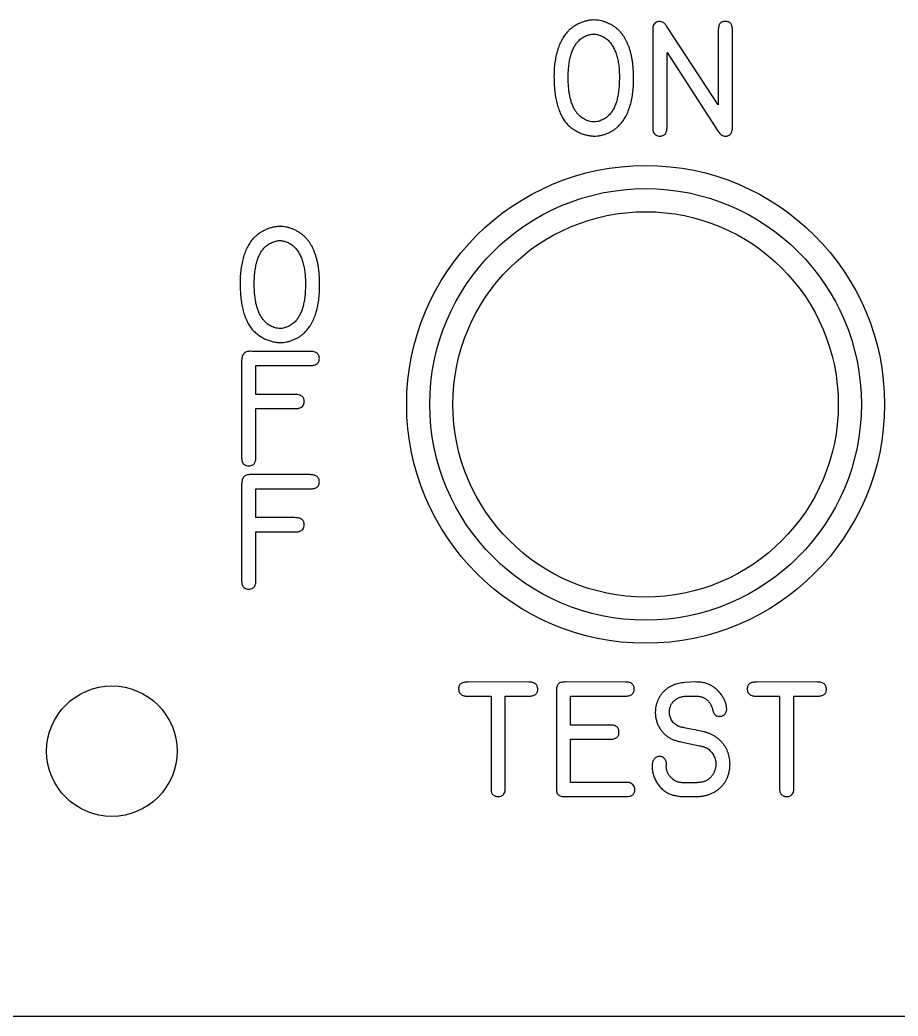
# Model space of a CAD drawing. Header units: inches. Extents: x 0.03 to 5.72, y 0.03 to 3.72.
# Drawn here: x 1.731 to 2.87, y 0.031 to 1.324 of the extents above; entities that cross this region are included whole.
import ezdxf

# ---------------------------------------------------------------- set-up
doc = ezdxf.new("R2010")
doc.units = ezdxf.units.IN
doc.header["$MEASUREMENT"] = 0

msp = doc.modelspace()

# ---------------------------------------------------------------- linework, layer by layer
at = {"color": 7, "linetype": 'Continuous', "lineweight": 25}
for p, q in [((2.4754, 1.3238), (2.4754, 1.3239)), ((2.5519, 1.3103), (2.5519, 1.1851)), ((2.6368, 1.2135), (2.5701, 1.3154)), ((2.6367, 1.3099), (2.6368, 1.2135)), ((2.6551, 1.1835), (2.6551, 1.3107)), ((2.4754, 1.3055), (2.4754, 1.3055)), ((2.5703, 1.1837), (2.5703, 1.2817)), ((2.5703, 1.2817), (2.6368, 1.179)), ((2.0681, 1.0559), (2.0681, 1.0559)), ((2.0681, 1.0375), (2.0681, 1.0375)), ((2.1074, 0.8938), (2.0316, 0.8938)), ((2.0184, 0.8814), (2.0184, 0.7572)), ((2.0368, 0.838), (2.0368, 0.8755)), ((2.0368, 0.8755), (2.1074, 0.8755)), ((2.0871, 0.838), (2.0368, 0.838)), ((2.0368, 0.7572), (2.0368, 0.8196)), ((2.0368, 0.8196), (2.0864, 0.8196)), ((2.1074, 0.7338), (2.0316, 0.7338)), ((2.0184, 0.7214), (2.0184, 0.5972)), ((2.0368, 0.678), (2.0368, 0.7155)), ((2.0368, 0.7155), (2.1074, 0.7155)), ((2.0871, 0.678), (2.0368, 0.678)), ((2.0368, 0.5972), (2.0368, 0.6596)), ((2.0368, 0.6596), (2.0864, 0.6596)), ((2.3909, 0.4647), (2.3129, 0.4648)), ((2.4267, 0.4528), (2.4268, 0.3282)), ((2.5162, 0.4647), (2.4389, 0.4648)), ((2.6078, 0.4648), (2.5934, 0.4641)), ((2.6091, 0.4647), (2.6078, 0.4648)), ((2.7654, 0.4647), (2.6874, 0.4648)), ((2.3118, 0.4464), (2.342, 0.4464)), ((2.342, 0.4464), (2.342, 0.3285)), ((2.3603, 0.3274), (2.3603, 0.4464)), ((2.3603, 0.4464), (2.3903, 0.4464)), ((2.4451, 0.4089), (2.4451, 0.4464)), ((2.4451, 0.4464), (2.5153, 0.4464)), ((2.5946, 0.4463), (2.6058, 0.4465)), ((2.6058, 0.4465), (2.6069, 0.4465)), ((2.6862, 0.4464), (2.7164, 0.4464)), ((2.7164, 0.4464), (2.7164, 0.3285)), ((2.7348, 0.3274), (2.7348, 0.4464)), ((2.7348, 0.4464), (2.7647, 0.4464)), ((2.4965, 0.4089), (2.4451, 0.4089)), ((2.6169, 0.4004), (2.5927, 0.4054)), ((2.4451, 0.3344), (2.4451, 0.3905)), ((2.4451, 0.3905), (2.4956, 0.3905)), ((2.5883, 0.3872), (2.6123, 0.3821)), ((2.5695, 0.357), (2.5695, 0.3588)), ((2.5164, 0.3344), (2.4451, 0.3344)), ((2.607, 0.334), (2.5936, 0.334)), ((2.4385, 0.3161), (2.5153, 0.3161)), ((2.5934, 0.3161), (2.6079, 0.3161)), ((0.5025, 0.0312), (5.2475, 0.0312))]:
    msp.add_line(p, q, dxfattribs=at)
for centre, radius in [((2.5425, 0.825), 0.31), ((2.5425, 0.825), 0.28), ((2.5425, 0.825), 0.25), ((1.85, 0.375), 0.0847)]:
    msp.add_circle(centre, radius, dxfattribs=at)
for points, knots in [([(2.4754, 1.3239), (2.4739, 1.3238), (2.4708, 1.3236), (2.4663, 1.3228), (2.4617, 1.3215), (2.4572, 1.3198), (2.4528, 1.3176), (2.4487, 1.3151), (2.4448, 1.3122), (2.4425, 1.31), (2.4414, 1.3089)], [0, 0, 0, 0, 0.1188999, 0.2388149, 0.3634117, 0.4917683, 0.621792, 0.7484939, 0.8748217, 1, 1, 1, 1]), ([(2.5049, 1.3128), (2.5038, 1.3137), (2.5016, 1.3153), (2.4981, 1.3175), (2.4945, 1.3194), (2.4907, 1.321), (2.4869, 1.3222), (2.4831, 1.3231), (2.4792, 1.3237), (2.4766, 1.3238), (2.4754, 1.3238)], [0, 0, 0, 0, 0.1288972, 0.256024, 0.383031, 0.5107626, 0.6368643, 0.7599671, 0.8800174, 1, 1, 1, 1]), ([(2.5605, 1.3218), (2.5596, 1.3217), (2.5578, 1.3216), (2.5554, 1.3203), (2.5534, 1.3187), (2.5527, 1.3171), (2.5524, 1.3163)], [0, 0, 0, 0, 0.257226, 0.515442, 0.763924, 1, 1, 1, 1]), ([(2.5701, 1.3154), (2.5697, 1.316), (2.5689, 1.317), (2.5678, 1.3184), (2.5666, 1.3196), (2.5652, 1.3207), (2.5632, 1.3217), (2.5614, 1.3217), (2.5605, 1.3218)], [0, 0, 0, 0, 0.169217, 0.3203, 0.451757, 0.567066, 0.78044, 1, 1, 1, 1]), ([(2.646, 1.3218), (2.6453, 1.3218), (2.6438, 1.3217), (2.6418, 1.3213), (2.6401, 1.3204), (2.6388, 1.3191), (2.6378, 1.3175), (2.6372, 1.3153), (2.6368, 1.3128), (2.6368, 1.3109), (2.6367, 1.3099)], [0, 0, 0, 0, 0.130999, 0.246717, 0.350533, 0.449564, 0.555403, 0.679484, 0.826682, 1, 1, 1, 1]), ([(2.6551, 1.3107), (2.6551, 1.3116), (2.6551, 1.3133), (2.6546, 1.3156), (2.654, 1.3176), (2.653, 1.3193), (2.6517, 1.3205), (2.65, 1.3213), (2.6481, 1.3218), (2.6468, 1.3218), (2.646, 1.3218)], [0, 0, 0, 0, 0.16208, 0.304988, 0.429155, 0.54241, 0.64608, 0.754429, 0.869073, 1, 1, 1, 1]), ([(2.4414, 1.3089), (2.4399, 1.3072), (2.4371, 1.3038), (2.4335, 1.2979), (2.4304, 1.2914), (2.428, 1.2843), (2.4261, 1.2766), (2.4246, 1.2683), (2.4238, 1.2596), (2.4237, 1.2535), (2.4236, 1.2504)], [0, 0, 0, 0, 0.1057049, 0.2151337, 0.3290181, 0.4496305, 0.576639, 0.710541, 0.8514163, 1, 1, 1, 1]), ([(2.5268, 1.2479), (2.5268, 1.2498), (2.5268, 1.2535), (2.5266, 1.259), (2.5261, 1.2642), (2.5256, 1.2693), (2.5248, 1.2741), (2.5239, 1.2787), (2.5228, 1.2831), (2.5215, 1.2873), (2.52, 1.2912), (2.5184, 1.295), (2.5166, 1.2985), (2.5146, 1.3018), (2.5125, 1.3049), (2.5101, 1.3078), (2.5076, 1.3105), (2.5058, 1.3121), (2.5049, 1.3128)], [0, 0, 0, 0, 0.0804244, 0.1577113, 0.2319715, 0.3037251, 0.3726848, 0.4389077, 0.5029624, 0.5646746, 0.624091, 0.6813894, 0.737383, 0.7916882, 0.8451799, 0.8974877, 0.9488854, 1, 1, 1, 1]), ([(2.5524, 1.3163), (2.5523, 1.316), (2.5521, 1.3154), (2.5519, 1.3141), (2.5519, 1.3124), (2.5519, 1.3111), (2.5519, 1.3103)], [0, 0, 0, 0, 0.164011, 0.339607, 0.5985, 1, 1, 1, 1]), ([(2.442, 1.25), (2.4421, 1.2525), (2.4422, 1.2575), (2.4428, 1.2647), (2.4438, 1.2715), (2.4453, 1.2777), (2.4471, 1.2833), (2.4494, 1.2883), (2.452, 1.2927), (2.4542, 1.2952), (2.4552, 1.2964)], [0, 0, 0, 0, 0.156125, 0.302877, 0.440322, 0.56978, 0.690666, 0.801587, 0.904038, 1, 1, 1, 1]), ([(2.4552, 1.2964), (2.4559, 1.297), (2.4572, 1.2983), (2.4595, 1.3001), (2.462, 1.3016), (2.4647, 1.3029), (2.4674, 1.304), (2.4701, 1.3048), (2.4728, 1.3053), (2.4745, 1.3054), (2.4754, 1.3055)], [0, 0, 0, 0, 0.123362, 0.249717, 0.37865, 0.511599, 0.64377, 0.76903, 0.886766, 1, 1, 1, 1]), ([(2.4754, 1.3055), (2.4761, 1.3055), (2.4777, 1.3054), (2.48, 1.3049), (2.4824, 1.3043), (2.4855, 1.303), (2.4894, 1.3012), (2.492, 1.299), (2.4933, 1.2979)], [0, 0, 0, 0, 0.11376, 0.233218, 0.356799, 0.48809, 0.749531, 1, 1, 1, 1]), ([(2.4933, 1.2979), (2.4945, 1.2967), (2.497, 1.2941), (2.5001, 1.2895), (2.5027, 1.2843), (2.5049, 1.2784), (2.5065, 1.272), (2.5077, 1.2649), (2.5084, 1.2572), (2.5084, 1.2518), (2.5085, 1.249)], [0, 0, 0, 0, 0.100865, 0.20514, 0.314754, 0.432735, 0.558927, 0.694653, 0.841474, 1, 1, 1, 1]), ([(2.4236, 1.2504), (2.4237, 1.2473), (2.4238, 1.2412), (2.4244, 1.2324), (2.4256, 1.2241), (2.4271, 1.2165), (2.4291, 1.2094), (2.4317, 1.2029), (2.4345, 1.197), (2.4369, 1.1934), (2.4381, 1.1917)], [0, 0, 0, 0, 0.153124, 0.297158, 0.432037, 0.559346, 0.678717, 0.790963, 0.898004, 1, 1, 1, 1]), ([(2.4528, 1.204), (2.4519, 1.2053), (2.45, 1.208), (2.4479, 1.2126), (2.446, 1.2176), (2.4445, 1.223), (2.4434, 1.229), (2.4426, 1.2355), (2.4421, 1.2425), (2.4421, 1.2474), (2.442, 1.25)], [0, 0, 0, 0, 0.100044, 0.204357, 0.314658, 0.431428, 0.557026, 0.692898, 0.840874, 1, 1, 1, 1]), ([(2.5085, 1.249), (2.5084, 1.2463), (2.5083, 1.2411), (2.5078, 1.2336), (2.5069, 1.2268), (2.5055, 1.2206), (2.5038, 1.215), (2.5017, 1.2098), (2.4991, 1.2053), (2.497, 1.2026), (2.496, 1.2013)], [0, 0, 0, 0, 0.161174, 0.309864, 0.446677, 0.572217, 0.688558, 0.797887, 0.901397, 1, 1, 1, 1]), ([(2.5071, 1.1858), (2.5087, 1.1876), (2.5119, 1.191), (2.516, 1.1971), (2.5194, 1.2038), (2.5221, 1.2113), (2.5243, 1.2195), (2.5258, 1.2283), (2.5267, 1.2379), (2.5268, 1.2445), (2.5268, 1.2479)], [0, 0, 0, 0, 0.104917, 0.212948, 0.325254, 0.443443, 0.569143, 0.703178, 0.846557, 1, 1, 1, 1]), ([(2.4754, 1.1915), (2.4743, 1.1915), (2.4722, 1.1916), (2.4691, 1.1923), (2.466, 1.1934), (2.463, 1.1949), (2.4601, 1.1967), (2.4574, 1.1988), (2.4549, 1.2012), (2.4535, 1.2031), (2.4528, 1.204)], [0, 0, 0, 0, 0.1163041, 0.233863, 0.354988, 0.4825245, 0.6122684, 0.7403988, 0.8694149, 1, 1, 1, 1]), ([(2.4381, 1.1917), (2.4393, 1.1904), (2.4416, 1.1877), (2.4456, 1.1842), (2.4501, 1.1811), (2.455, 1.1783), (2.4601, 1.1761), (2.4654, 1.1745), (2.4706, 1.1734), (2.4741, 1.1732), (2.4758, 1.1731)], [0, 0, 0, 0, 0.121113, 0.243963, 0.369981, 0.501105, 0.632263, 0.757497, 0.880131, 1, 1, 1, 1]), ([(2.496, 1.2013), (2.4953, 1.2006), (2.4939, 1.1992), (2.4916, 1.1973), (2.489, 1.1956), (2.4864, 1.1942), (2.4836, 1.193), (2.4808, 1.1921), (2.4781, 1.1916), (2.4763, 1.1915), (2.4754, 1.1915)], [0, 0, 0, 0, 0.125983, 0.2526, 0.38207, 0.513681, 0.642442, 0.765615, 0.88507, 1, 1, 1, 1]), ([(2.4758, 1.1731), (2.4772, 1.1731), (2.48, 1.1732), (2.4841, 1.174), (2.4883, 1.175), (2.4924, 1.1765), (2.4965, 1.1783), (2.5003, 1.1805), (2.5039, 1.183), (2.5061, 1.1849), (2.5071, 1.1858)], [0, 0, 0, 0, 0.118981, 0.240318, 0.364646, 0.49276, 0.622125, 0.749523, 0.874592, 1, 1, 1, 1]), ([(2.5519, 1.1851), (2.5519, 1.1841), (2.5519, 1.1825), (2.552, 1.1804), (2.5523, 1.1789), (2.5527, 1.178), (2.5528, 1.1776)], [0, 0, 0, 0, 0.3792318, 0.6404761, 0.8324041, 1, 1, 1, 1]), ([(2.5528, 1.1776), (2.5533, 1.177), (2.5542, 1.1757), (2.5561, 1.1742), (2.5584, 1.1733), (2.5601, 1.1732), (2.561, 1.1731)], [0, 0, 0, 0, 0.247683, 0.484068, 0.729372, 1, 1, 1, 1]), ([(2.561, 1.1731), (2.5617, 1.1731), (2.563, 1.1732), (2.5649, 1.1737), (2.5665, 1.1746), (2.5679, 1.1758), (2.5689, 1.1773), (2.5697, 1.1792), (2.5701, 1.1813), (2.5702, 1.1829), (2.5703, 1.1837)], [0, 0, 0, 0, 0.13213, 0.251966, 0.362464, 0.472906, 0.585187, 0.708511, 0.845513, 1, 1, 1, 1]), ([(2.6368, 1.179), (2.6374, 1.1781), (2.6386, 1.1763), (2.641, 1.1744), (2.6436, 1.1732), (2.6454, 1.1731), (2.6463, 1.1731)], [0, 0, 0, 0, 0.290623, 0.542214, 0.774801, 1, 1, 1, 1]), ([(2.6463, 1.1731), (2.6469, 1.1731), (2.6482, 1.1732), (2.65, 1.1737), (2.6516, 1.1745), (2.6528, 1.1757), (2.6538, 1.1772), (2.6545, 1.179), (2.655, 1.1811), (2.655, 1.1827), (2.6551, 1.1835)], [0, 0, 0, 0, 0.129823, 0.246796, 0.357906, 0.465733, 0.578613, 0.704189, 0.842964, 1, 1, 1, 1]), ([(2.0681, 1.0559), (2.0666, 1.0558), (2.0635, 1.0557), (2.059, 1.0549), (2.0544, 1.0536), (2.0499, 1.0518), (2.0455, 1.0496), (2.0414, 1.0471), (2.0375, 1.0442), (2.0352, 1.0421), (2.0341, 1.041)], [0, 0, 0, 0, 0.1189, 0.238815, 0.363412, 0.491768, 0.621792, 0.748494, 0.874822, 1, 1, 1, 1]), ([(2.0976, 1.0449), (2.0965, 1.0457), (2.0943, 1.0474), (2.0908, 1.0495), (2.0872, 1.0514), (2.0834, 1.053), (2.0796, 1.0543), (2.0758, 1.0552), (2.0719, 1.0557), (2.0693, 1.0558), (2.0681, 1.0559)], [0, 0, 0, 0, 0.128897, 0.256024, 0.383031, 0.510763, 0.636864, 0.759967, 0.880017, 1, 1, 1, 1]), ([(2.0341, 1.041), (2.0326, 1.0393), (2.0298, 1.0358), (2.0262, 1.0299), (2.0231, 1.0235), (2.0207, 1.0163), (2.0188, 1.0086), (2.0173, 1.0004), (2.0165, 0.9916), (2.0164, 0.9855), (2.0163, 0.9825)], [0, 0, 0, 0, 0.105705, 0.215134, 0.329018, 0.449631, 0.576639, 0.710541, 0.851416, 1, 1, 1, 1]), ([(2.0479, 1.0284), (2.0486, 1.029), (2.0499, 1.0303), (2.0522, 1.0321), (2.0547, 1.0336), (2.0574, 1.035), (2.0601, 1.036), (2.0628, 1.0369), (2.0655, 1.0374), (2.0672, 1.0375), (2.0681, 1.0375)], [0, 0, 0, 0, 0.123362, 0.249717, 0.37865, 0.511599, 0.64377, 0.76903, 0.886766, 1, 1, 1, 1]), ([(2.0681, 1.0375), (2.0688, 1.0375), (2.0704, 1.0374), (2.0727, 1.037), (2.0751, 1.0363), (2.0782, 1.0351), (2.0821, 1.0332), (2.0847, 1.031), (2.086, 1.03)], [0, 0, 0, 0, 0.11376, 0.233218, 0.356799, 0.48809, 0.749531, 1, 1, 1, 1]), ([(2.1195, 0.9799), (2.1195, 0.9818), (2.1195, 0.9855), (2.1193, 0.991), (2.1188, 0.9963), (2.1183, 1.0013), (2.1175, 1.0061), (2.1166, 1.0107), (2.1155, 1.0151), (2.1142, 1.0193), (2.1127, 1.0232), (2.1111, 1.027), (2.1093, 1.0305), (2.1073, 1.0338), (2.1052, 1.0369), (2.1028, 1.0398), (2.1003, 1.0425), (2.0985, 1.0441), (2.0976, 1.0449)], [0, 0, 0, 0, 0.0804244, 0.1577113, 0.2319715, 0.3037251, 0.3726848, 0.4389077, 0.5029624, 0.5646746, 0.624091, 0.6813894, 0.737383, 0.7916882, 0.8451799, 0.8974877, 0.9488854, 1, 1, 1, 1]), ([(2.0347, 0.982), (2.0348, 0.9846), (2.0349, 0.9895), (2.0355, 0.9968), (2.0365, 1.0035), (2.038, 1.0097), (2.0398, 1.0153), (2.0421, 1.0204), (2.0447, 1.0247), (2.0469, 1.0272), (2.0479, 1.0284)], [0, 0, 0, 0, 0.156125, 0.302877, 0.440322, 0.56978, 0.690666, 0.801587, 0.904038, 1, 1, 1, 1]), ([(2.086, 1.03), (2.0872, 1.0287), (2.0897, 1.0261), (2.0928, 1.0215), (2.0954, 1.0163), (2.0976, 1.0105), (2.0992, 1.004), (2.1004, 0.9969), (2.1011, 0.9892), (2.1011, 0.9838), (2.1012, 0.9811)], [0, 0, 0, 0, 0.100865, 0.20514, 0.314754, 0.432735, 0.558927, 0.694653, 0.841474, 1, 1, 1, 1]), ([(2.0163, 0.9825), (2.0164, 0.9793), (2.0165, 0.9732), (2.0171, 0.9644), (2.0183, 0.9561), (2.0198, 0.9485), (2.0218, 0.9414), (2.0244, 0.9349), (2.0272, 0.929), (2.0296, 0.9254), (2.0308, 0.9237)], [0, 0, 0, 0, 0.153124, 0.297158, 0.432037, 0.559346, 0.678717, 0.790963, 0.898004, 1, 1, 1, 1]), ([(2.0455, 0.936), (2.0446, 0.9374), (2.0427, 0.9401), (2.0406, 0.9446), (2.0387, 0.9496), (2.0372, 0.955), (2.0361, 0.961), (2.0353, 0.9675), (2.0348, 0.9745), (2.0348, 0.9795), (2.0347, 0.982)], [0, 0, 0, 0, 0.1000437, 0.204357, 0.3146582, 0.4314275, 0.557026, 0.6928975, 0.8408739, 1, 1, 1, 1]), ([(2.1012, 0.9811), (2.1011, 0.9784), (2.1011, 0.9732), (2.1005, 0.9657), (2.0996, 0.9588), (2.0982, 0.9526), (2.0965, 0.947), (2.0944, 0.9419), (2.0918, 0.9373), (2.0897, 0.9346), (2.0887, 0.9333)], [0, 0, 0, 0, 0.161174, 0.309864, 0.446677, 0.572217, 0.688558, 0.797887, 0.901397, 1, 1, 1, 1]), ([(2.0998, 0.9179), (2.1014, 0.9196), (2.1046, 0.9231), (2.1087, 0.9291), (2.1121, 0.9359), (2.1148, 0.9433), (2.117, 0.9515), (2.1185, 0.9603), (2.1194, 0.9699), (2.1195, 0.9765), (2.1195, 0.9799)], [0, 0, 0, 0, 0.104917, 0.212948, 0.325254, 0.443443, 0.569143, 0.703178, 0.846557, 1, 1, 1, 1]), ([(2.0681, 0.9235), (2.067, 0.9235), (2.0649, 0.9236), (2.0618, 0.9244), (2.0587, 0.9254), (2.0557, 0.9269), (2.0528, 0.9287), (2.0501, 0.9309), (2.0476, 0.9333), (2.0462, 0.9351), (2.0455, 0.936)], [0, 0, 0, 0, 0.116304, 0.233863, 0.354988, 0.482525, 0.612268, 0.740399, 0.869415, 1, 1, 1, 1]), ([(2.0887, 0.9333), (2.088, 0.9326), (2.0866, 0.9312), (2.0843, 0.9293), (2.0817, 0.9276), (2.0791, 0.9262), (2.0763, 0.9251), (2.0735, 0.9242), (2.0708, 0.9236), (2.069, 0.9235), (2.0681, 0.9235)], [0, 0, 0, 0, 0.125983, 0.2526, 0.38207, 0.513681, 0.642442, 0.765615, 0.88507, 1, 1, 1, 1]), ([(2.0308, 0.9237), (2.032, 0.9224), (2.0343, 0.9197), (2.0383, 0.9163), (2.0428, 0.9131), (2.0477, 0.9103), (2.0528, 0.9081), (2.0581, 0.9065), (2.0633, 0.9054), (2.0668, 0.9052), (2.0685, 0.9051)], [0, 0, 0, 0, 0.121113, 0.243963, 0.369981, 0.501105, 0.632263, 0.757497, 0.880131, 1, 1, 1, 1]), ([(2.0685, 0.9051), (2.0699, 0.9052), (2.0727, 0.9053), (2.0768, 0.906), (2.081, 0.907), (2.0851, 0.9085), (2.0892, 0.9103), (2.093, 0.9125), (2.0966, 0.915), (2.0988, 0.9169), (2.0998, 0.9179)], [0, 0, 0, 0, 0.118981, 0.240318, 0.364646, 0.49276, 0.622125, 0.749523, 0.874592, 1, 1, 1, 1]), ([(2.0316, 0.8938), (2.0305, 0.8939), (2.0286, 0.894), (2.0259, 0.8935), (2.0235, 0.8927), (2.0216, 0.8913), (2.0201, 0.8895), (2.0191, 0.8872), (2.0185, 0.8844), (2.0184, 0.8824), (2.0184, 0.8814)], [0, 0, 0, 0, 0.145923, 0.274015, 0.386439, 0.493493, 0.603026, 0.718993, 0.850301, 1, 1, 1, 1]), ([(2.1192, 0.8846), (2.1192, 0.8853), (2.1191, 0.8867), (2.1185, 0.8886), (2.1175, 0.8902), (2.1162, 0.8915), (2.1145, 0.8925), (2.1124, 0.8932), (2.11, 0.8937), (2.1083, 0.8938), (2.1074, 0.8938)], [0, 0, 0, 0, 0.124723, 0.238759, 0.348369, 0.45629, 0.57015, 0.695658, 0.839338, 1, 1, 1, 1]), ([(2.1074, 0.8755), (2.1083, 0.8755), (2.1101, 0.8755), (2.1125, 0.8759), (2.1145, 0.8766), (2.1163, 0.8776), (2.1176, 0.879), (2.1185, 0.8806), (2.1191, 0.8825), (2.1192, 0.8839), (2.1192, 0.8846)], [0, 0, 0, 0, 0.160822, 0.303607, 0.430121, 0.544897, 0.652145, 0.759141, 0.872467, 1, 1, 1, 1]), ([(2.0996, 0.8287), (2.0996, 0.8294), (2.0996, 0.8308), (2.099, 0.8328), (2.098, 0.8345), (2.0966, 0.8358), (2.0948, 0.8369), (2.0925, 0.8375), (2.0899, 0.838), (2.0881, 0.838), (2.0871, 0.838)], [0, 0, 0, 0, 0.124678, 0.235438, 0.340623, 0.446501, 0.558822, 0.687748, 0.833953, 1, 1, 1, 1]), ([(2.0938, 0.8203), (2.0946, 0.8206), (2.0963, 0.8214), (2.0982, 0.8233), (2.0993, 0.8258), (2.0995, 0.8277), (2.0996, 0.8287)], [0, 0, 0, 0, 0.254544, 0.491372, 0.730048, 1, 1, 1, 1]), ([(2.0864, 0.8196), (2.0873, 0.8196), (2.0889, 0.8196), (2.091, 0.8197), (2.0925, 0.8199), (2.0934, 0.8201), (2.0938, 0.8203)], [0, 0, 0, 0, 0.3775359, 0.6442928, 0.8380723, 1, 1, 1, 1]), ([(2.0184, 0.7572), (2.0184, 0.7563), (2.0184, 0.7548), (2.0185, 0.753), (2.0187, 0.7516), (2.0189, 0.7508), (2.0191, 0.7504)], [0, 0, 0, 0, 0.383777, 0.632586, 0.813059, 1, 1, 1, 1]), ([(2.0191, 0.7504), (2.0195, 0.7496), (2.0204, 0.7481), (2.0224, 0.7465), (2.0248, 0.7454), (2.0266, 0.7452), (2.0276, 0.7451)], [0, 0, 0, 0, 0.250903, 0.48689, 0.729329, 1, 1, 1, 1]), ([(2.0276, 0.7451), (2.0286, 0.7452), (2.0305, 0.7454), (2.0327, 0.7464), (2.0341, 0.7476), (2.035, 0.7485), (2.0357, 0.7498), (2.036, 0.7506), (2.0361, 0.751)], [0, 0, 0, 0, 0.260653, 0.512239, 0.635801, 0.756856, 0.8762, 1, 1, 1, 1]), ([(2.0361, 0.751), (2.0363, 0.7514), (2.0365, 0.7521), (2.0368, 0.7534), (2.0368, 0.7551), (2.0368, 0.7564), (2.0368, 0.7572)], [0, 0, 0, 0, 0.188152, 0.36832, 0.619021, 1, 1, 1, 1]), ([(2.0316, 0.7338), (2.0305, 0.7339), (2.0286, 0.734), (2.0259, 0.7335), (2.0235, 0.7327), (2.0216, 0.7313), (2.0201, 0.7295), (2.0191, 0.7272), (2.0185, 0.7244), (2.0184, 0.7224), (2.0184, 0.7214)], [0, 0, 0, 0, 0.145923, 0.274015, 0.386439, 0.493493, 0.603026, 0.718993, 0.850301, 1, 1, 1, 1]), ([(2.1192, 0.7246), (2.1192, 0.7253), (2.1191, 0.7267), (2.1185, 0.7286), (2.1175, 0.7302), (2.1162, 0.7315), (2.1145, 0.7325), (2.1124, 0.7332), (2.11, 0.7337), (2.1083, 0.7338), (2.1074, 0.7338)], [0, 0, 0, 0, 0.124723, 0.238759, 0.348369, 0.45629, 0.57015, 0.695658, 0.839338, 1, 1, 1, 1]), ([(2.1074, 0.7155), (2.1083, 0.7155), (2.1101, 0.7155), (2.1125, 0.7159), (2.1145, 0.7166), (2.1163, 0.7176), (2.1176, 0.719), (2.1185, 0.7206), (2.1191, 0.7225), (2.1192, 0.7239), (2.1192, 0.7246)], [0, 0, 0, 0, 0.160822, 0.303607, 0.430121, 0.544897, 0.652145, 0.759141, 0.872467, 1, 1, 1, 1]), ([(2.0996, 0.6687), (2.0996, 0.6694), (2.0996, 0.6708), (2.099, 0.6728), (2.098, 0.6745), (2.0966, 0.6758), (2.0948, 0.6769), (2.0925, 0.6775), (2.0899, 0.678), (2.0881, 0.678), (2.0871, 0.678)], [0, 0, 0, 0, 0.124678, 0.235438, 0.340623, 0.446501, 0.558822, 0.687748, 0.833953, 1, 1, 1, 1]), ([(2.0864, 0.6596), (2.0873, 0.6596), (2.0889, 0.6596), (2.091, 0.6597), (2.0925, 0.6599), (2.0934, 0.6601), (2.0938, 0.6603)], [0, 0, 0, 0, 0.3775359, 0.6442928, 0.8380723, 1, 1, 1, 1]), ([(2.0938, 0.6603), (2.0946, 0.6606), (2.0963, 0.6614), (2.0982, 0.6633), (2.0993, 0.6658), (2.0995, 0.6677), (2.0996, 0.6687)], [0, 0, 0, 0, 0.254544, 0.491372, 0.730048, 1, 1, 1, 1]), ([(2.0184, 0.5972), (2.0184, 0.5963), (2.0184, 0.5948), (2.0185, 0.593), (2.0187, 0.5916), (2.0189, 0.5908), (2.0191, 0.5904)], [0, 0, 0, 0, 0.383777, 0.632586, 0.813059, 1, 1, 1, 1]), ([(2.0361, 0.591), (2.0363, 0.5914), (2.0365, 0.5921), (2.0368, 0.5934), (2.0368, 0.5951), (2.0368, 0.5964), (2.0368, 0.5972)], [0, 0, 0, 0, 0.188152, 0.36832, 0.619021, 1, 1, 1, 1]), ([(2.0191, 0.5904), (2.0195, 0.5896), (2.0204, 0.5881), (2.0224, 0.5865), (2.0248, 0.5854), (2.0266, 0.5852), (2.0276, 0.5851)], [0, 0, 0, 0, 0.250903, 0.48689, 0.729329, 1, 1, 1, 1]), ([(2.0276, 0.5851), (2.0286, 0.5852), (2.0305, 0.5854), (2.0327, 0.5864), (2.0341, 0.5876), (2.035, 0.5885), (2.0357, 0.5898), (2.036, 0.5906), (2.0361, 0.591)], [0, 0, 0, 0, 0.260653, 0.512239, 0.635801, 0.756856, 0.8762, 1, 1, 1, 1]), ([(2.3129, 0.4648), (2.3119, 0.4647), (2.3099, 0.4647), (2.3072, 0.4643), (2.305, 0.4636), (2.3031, 0.4627), (2.3016, 0.4614), (2.3005, 0.4598), (2.3, 0.4579), (2.2999, 0.4566), (2.2999, 0.4559)], [0, 0, 0, 0, 0.174047, 0.323777, 0.455577, 0.569309, 0.675346, 0.776885, 0.882429, 1, 1, 1, 1]), ([(2.2999, 0.4559), (2.3, 0.4551), (2.3, 0.4537), (2.3006, 0.4518), (2.3015, 0.45), (2.3029, 0.4487), (2.3046, 0.4476), (2.3067, 0.4469), (2.3091, 0.4464), (2.3108, 0.4464), (2.3118, 0.4464)], [0, 0, 0, 0, 0.129367, 0.244583, 0.353255, 0.461557, 0.575019, 0.700289, 0.84096, 1, 1, 1, 1]), ([(2.3903, 0.4464), (2.3912, 0.4464), (2.393, 0.4464), (2.3956, 0.4468), (2.3977, 0.4475), (2.3995, 0.4484), (2.4009, 0.4497), (2.4019, 0.4513), (2.4025, 0.4532), (2.4025, 0.4545), (2.4025, 0.4552)], [0, 0, 0, 0, 0.168067, 0.3138728, 0.4434587, 0.5574054, 0.6646414, 0.7679706, 0.8780259, 1, 1, 1, 1]), ([(2.4025, 0.4552), (2.4025, 0.456), (2.4024, 0.4574), (2.4018, 0.4593), (2.4009, 0.4611), (2.3996, 0.4624), (2.3979, 0.4635), (2.3959, 0.4642), (2.3935, 0.4646), (2.3918, 0.4647), (2.3909, 0.4647)], [0, 0, 0, 0, 0.130829, 0.247349, 0.357249, 0.465448, 0.577582, 0.702496, 0.841047, 1, 1, 1, 1]), ([(2.4389, 0.4648), (2.4379, 0.4647), (2.4359, 0.4647), (2.4332, 0.4643), (2.431, 0.4636), (2.4292, 0.4624), (2.4279, 0.4606), (2.4272, 0.4584), (2.4267, 0.4558), (2.4267, 0.4538), (2.4267, 0.4528)], [0, 0, 0, 0, 0.158509, 0.290837, 0.404817, 0.504314, 0.603454, 0.715941, 0.846957, 1, 1, 1, 1]), ([(2.5153, 0.4464), (2.5163, 0.4464), (2.5181, 0.4464), (2.5207, 0.4468), (2.5228, 0.4475), (2.5246, 0.4485), (2.526, 0.4499), (2.527, 0.4515), (2.5275, 0.4535), (2.5276, 0.4549), (2.5276, 0.4557)], [0, 0, 0, 0, 0.1654754, 0.3098713, 0.4369092, 0.5515287, 0.6561244, 0.7616721, 0.8737916, 1, 1, 1, 1]), ([(2.5276, 0.4557), (2.5276, 0.4564), (2.5275, 0.4578), (2.527, 0.4597), (2.5261, 0.4613), (2.5248, 0.4626), (2.5232, 0.4636), (2.5211, 0.4643), (2.5188, 0.4647), (2.5171, 0.4647), (2.5162, 0.4647)], [0, 0, 0, 0, 0.129754, 0.244204, 0.352358, 0.457624, 0.571353, 0.69607, 0.837509, 1, 1, 1, 1]), ([(2.5934, 0.4641), (2.592, 0.4639), (2.5894, 0.4637), (2.5854, 0.463), (2.5817, 0.462), (2.5781, 0.4607), (2.5748, 0.4591), (2.5716, 0.4571), (2.5687, 0.4549), (2.5659, 0.4524), (2.5634, 0.4496), (2.5613, 0.4467), (2.5594, 0.4436), (2.5578, 0.4403), (2.5567, 0.4368), (2.5557, 0.4331), (2.5552, 0.4293), (2.5551, 0.4267), (2.555, 0.4254)], [0, 0, 0, 0, 0.068381, 0.134233, 0.198524, 0.260693, 0.321999, 0.383071, 0.443897, 0.505669, 0.56708, 0.627587, 0.687368, 0.747729, 0.80835, 0.870166, 0.934001, 1, 1, 1, 1]), ([(2.6426, 0.4454), (2.6417, 0.4469), (2.6398, 0.4498), (2.6364, 0.4537), (2.6325, 0.457), (2.6283, 0.4598), (2.6238, 0.462), (2.619, 0.4636), (2.6141, 0.4645), (2.6108, 0.4647), (2.6091, 0.4647)], [0, 0, 0, 0, 0.131003, 0.257622, 0.382066, 0.507094, 0.631272, 0.753387, 0.87528, 1, 1, 1, 1]), ([(2.6874, 0.4648), (2.6863, 0.4647), (2.6844, 0.4647), (2.6817, 0.4643), (2.6794, 0.4636), (2.6775, 0.4627), (2.6761, 0.4614), (2.675, 0.4598), (2.6745, 0.4579), (2.6744, 0.4566), (2.6744, 0.4559)], [0, 0, 0, 0, 0.174047, 0.323777, 0.455577, 0.569309, 0.675346, 0.776885, 0.882429, 1, 1, 1, 1]), ([(2.6744, 0.4559), (2.6744, 0.4551), (2.6745, 0.4537), (2.6751, 0.4518), (2.676, 0.45), (2.6774, 0.4487), (2.6791, 0.4476), (2.6812, 0.4469), (2.6836, 0.4464), (2.6853, 0.4464), (2.6862, 0.4464)], [0, 0, 0, 0, 0.129367, 0.244583, 0.353255, 0.461557, 0.575019, 0.700289, 0.84096, 1, 1, 1, 1]), ([(2.7647, 0.4464), (2.7657, 0.4464), (2.7675, 0.4464), (2.77, 0.4468), (2.7722, 0.4475), (2.774, 0.4484), (2.7754, 0.4497), (2.7763, 0.4513), (2.7769, 0.4532), (2.777, 0.4545), (2.777, 0.4552)], [0, 0, 0, 0, 0.168067, 0.313873, 0.443459, 0.557405, 0.664641, 0.767971, 0.878026, 1, 1, 1, 1]), ([(2.777, 0.4552), (2.777, 0.456), (2.7769, 0.4574), (2.7763, 0.4593), (2.7754, 0.4611), (2.774, 0.4624), (2.7724, 0.4635), (2.7703, 0.4642), (2.768, 0.4646), (2.7663, 0.4647), (2.7654, 0.4647)], [0, 0, 0, 0, 0.130829, 0.247349, 0.357249, 0.465448, 0.577582, 0.702496, 0.841047, 1, 1, 1, 1]), ([(2.5734, 0.4258), (2.5735, 0.4272), (2.5736, 0.43), (2.5748, 0.4339), (2.5766, 0.4374), (2.5793, 0.4403), (2.5824, 0.4428), (2.586, 0.4447), (2.5902, 0.4459), (2.5931, 0.4461), (2.5946, 0.4463)], [0, 0, 0, 0, 0.129699, 0.250963, 0.369076, 0.488549, 0.609183, 0.731673, 0.861054, 1, 1, 1, 1]), ([(2.6069, 0.4465), (2.6084, 0.4464), (2.6112, 0.4464), (2.6152, 0.4454), (2.6188, 0.444), (2.622, 0.4419), (2.6246, 0.4392), (2.6269, 0.4359), (2.6286, 0.4321), (2.6293, 0.4293), (2.6297, 0.4278)], [0, 0, 0, 0, 0.1366439, 0.2629318, 0.3809874, 0.4951061, 0.6104957, 0.7307341, 0.8593223, 1, 1, 1, 1]), ([(2.6478, 0.4298), (2.6477, 0.431), (2.6475, 0.4336), (2.6464, 0.4374), (2.6449, 0.4414), (2.6434, 0.444), (2.6426, 0.4454)], [0, 0, 0, 0, 0.214499, 0.459554, 0.724968, 1, 1, 1, 1]), ([(2.6297, 0.4278), (2.6299, 0.4272), (2.6303, 0.426), (2.631, 0.4243), (2.632, 0.423), (2.633, 0.4219), (2.6342, 0.421), (2.6356, 0.4204), (2.6371, 0.4202), (2.6381, 0.4202), (2.6386, 0.4202)], [0, 0, 0, 0, 0.1540208, 0.2932556, 0.4178973, 0.5368468, 0.6468786, 0.7592904, 0.8769615, 1, 1, 1, 1]), ([(2.6386, 0.4202), (2.6393, 0.4202), (2.6405, 0.4203), (2.6423, 0.4208), (2.6439, 0.4217), (2.6453, 0.4229), (2.6464, 0.4243), (2.6472, 0.426), (2.6477, 0.4278), (2.6477, 0.4292), (2.6478, 0.4298)], [0, 0, 0, 0, 0.13088, 0.253124, 0.37161, 0.491676, 0.612369, 0.734709, 0.86264, 1, 1, 1, 1]), ([(2.555, 0.4254), (2.5551, 0.4238), (2.5552, 0.4207), (2.5561, 0.416), (2.5575, 0.4115), (2.5594, 0.4072), (2.5618, 0.4032), (2.5646, 0.3995), (2.5677, 0.3963), (2.5702, 0.3945), (2.5714, 0.3936)], [0, 0, 0, 0, 0.127451, 0.254033, 0.379918, 0.507431, 0.633941, 0.756921, 0.878241, 1, 1, 1, 1]), ([(2.5849, 0.4074), (2.5841, 0.4078), (2.5824, 0.4086), (2.5802, 0.4103), (2.5782, 0.4123), (2.5765, 0.4146), (2.5751, 0.4172), (2.5742, 0.4199), (2.5735, 0.4228), (2.5734, 0.4248), (2.5734, 0.4258)], [0, 0, 0, 0, 0.121612, 0.242447, 0.362945, 0.488851, 0.614853, 0.740468, 0.867254, 1, 1, 1, 1]), ([(2.5079, 0.3996), (2.5079, 0.4003), (2.5079, 0.4017), (2.5073, 0.4037), (2.5065, 0.4054), (2.5052, 0.4067), (2.5035, 0.4078), (2.5015, 0.4085), (2.4991, 0.4089), (2.4974, 0.4089), (2.4965, 0.4089)], [0, 0, 0, 0, 0.131762, 0.248301, 0.356631, 0.464506, 0.57666, 0.700281, 0.839761, 1, 1, 1, 1]), ([(2.5927, 0.4054), (2.5919, 0.4055), (2.5904, 0.4058), (2.5883, 0.4063), (2.5865, 0.4068), (2.5854, 0.4072), (2.5849, 0.4074)], [0, 0, 0, 0, 0.302919, 0.569251, 0.801778, 1, 1, 1, 1]), ([(2.4956, 0.3905), (2.4966, 0.3905), (2.4985, 0.3905), (2.5011, 0.3909), (2.5032, 0.3916), (2.505, 0.3925), (2.5064, 0.3939), (2.5074, 0.3955), (2.5079, 0.3975), (2.5079, 0.3988), (2.5079, 0.3996)], [0, 0, 0, 0, 0.1685109, 0.3150534, 0.4420722, 0.5553611, 0.6604088, 0.7648302, 0.8751713, 1, 1, 1, 1]), ([(2.5714, 0.3936), (2.5725, 0.3929), (2.5748, 0.3915), (2.5788, 0.3897), (2.5833, 0.3883), (2.5866, 0.3875), (2.5883, 0.3872)], [0, 0, 0, 0, 0.216027, 0.452166, 0.713427, 1, 1, 1, 1]), ([(2.652, 0.3579), (2.6519, 0.3592), (2.6519, 0.3618), (2.6514, 0.3656), (2.6506, 0.3693), (2.6496, 0.3729), (2.6482, 0.3762), (2.6466, 0.3795), (2.6446, 0.3825), (2.6424, 0.3854), (2.64, 0.3881), (2.6373, 0.3906), (2.6344, 0.3929), (2.6313, 0.3949), (2.628, 0.3966), (2.6245, 0.3982), (2.6208, 0.3994), (2.6182, 0.4001), (2.6169, 0.4004)], [0, 0, 0, 0, 0.065995, 0.130262, 0.192676, 0.254053, 0.314151, 0.374557, 0.435265, 0.49621, 0.557413, 0.618187, 0.679031, 0.740776, 0.803132, 0.866769, 0.932378, 1, 1, 1, 1]), ([(2.6123, 0.3821), (2.6132, 0.3819), (2.6148, 0.3815), (2.6171, 0.381), (2.619, 0.3803), (2.6202, 0.3798), (2.6207, 0.3796)], [0, 0, 0, 0, 0.3024107, 0.5681226, 0.8006313, 1, 1, 1, 1]), ([(2.6207, 0.3796), (2.6217, 0.379), (2.6235, 0.378), (2.626, 0.376), (2.6282, 0.3735), (2.6301, 0.3708), (2.6316, 0.3678), (2.6328, 0.3647), (2.6335, 0.3615), (2.6336, 0.3592), (2.6336, 0.3581)], [0, 0, 0, 0, 0.12257, 0.244174, 0.366966, 0.493233, 0.620313, 0.746003, 0.871694, 1, 1, 1, 1]), ([(2.5608, 0.3682), (2.5601, 0.3681), (2.5587, 0.368), (2.5567, 0.3673), (2.555, 0.3662), (2.5535, 0.3647), (2.5524, 0.3628), (2.5515, 0.3606), (2.551, 0.3581), (2.5509, 0.3564), (2.5509, 0.3555)], [0, 0, 0, 0, 0.1189093, 0.2326063, 0.3427592, 0.4591397, 0.5812346, 0.7104329, 0.8475937, 1, 1, 1, 1]), ([(2.5695, 0.3588), (2.5694, 0.3595), (2.5693, 0.3607), (2.5689, 0.3625), (2.5681, 0.3642), (2.567, 0.3655), (2.5657, 0.3667), (2.5643, 0.3676), (2.5626, 0.3681), (2.5614, 0.3682), (2.5608, 0.3682)], [0, 0, 0, 0, 0.138166, 0.267374, 0.391592, 0.514994, 0.635999, 0.752353, 0.874042, 1, 1, 1, 1]), ([(2.5509, 0.3555), (2.551, 0.3535), (2.5512, 0.3496), (2.5525, 0.344), (2.5546, 0.3385), (2.5574, 0.3335), (2.5609, 0.3288), (2.565, 0.3249), (2.5696, 0.3214), (2.5731, 0.3198), (2.5748, 0.319)], [0, 0, 0, 0, 0.127253, 0.252347, 0.376096, 0.502812, 0.62837, 0.751743, 0.874653, 1, 1, 1, 1]), ([(2.5693, 0.355), (2.5693, 0.3552), (2.5693, 0.3559), (2.5694, 0.3566), (2.5695, 0.357)], [0, 0, 0, 0, 0.3373115, 1, 1, 1, 1]), ([(2.5845, 0.3349), (2.5835, 0.3353), (2.5814, 0.3361), (2.5785, 0.3378), (2.576, 0.34), (2.5737, 0.3426), (2.5718, 0.3455), (2.5704, 0.3486), (2.5695, 0.3518), (2.5694, 0.3539), (2.5693, 0.355)], [0, 0, 0, 0, 0.123948, 0.246904, 0.372712, 0.502718, 0.632605, 0.757367, 0.878576, 1, 1, 1, 1]), ([(2.6079, 0.3161), (2.6095, 0.3161), (2.6127, 0.3163), (2.6172, 0.3169), (2.6216, 0.3178), (2.6256, 0.3191), (2.6295, 0.3208), (2.6331, 0.3228), (2.6365, 0.3251), (2.6397, 0.3278), (2.6425, 0.3308), (2.645, 0.334), (2.6471, 0.3374), (2.6488, 0.3411), (2.6502, 0.3449), (2.6511, 0.3491), (2.6518, 0.3534), (2.6519, 0.3564), (2.652, 0.3579)], [0, 0, 0, 0, 0.070174, 0.1378, 0.202503, 0.265936, 0.327039, 0.387659, 0.447782, 0.508464, 0.568977, 0.627924, 0.687027, 0.746353, 0.806335, 0.868473, 0.932872, 1, 1, 1, 1]), ([(2.6336, 0.3581), (2.6336, 0.3567), (2.6334, 0.3541), (2.6324, 0.3502), (2.6309, 0.3465), (2.6287, 0.3432), (2.6262, 0.3403), (2.6232, 0.3379), (2.6199, 0.336), (2.6175, 0.3353), (2.6163, 0.3349)], [0, 0, 0, 0, 0.131369, 0.258837, 0.384038, 0.511975, 0.637825, 0.758189, 0.87814, 1, 1, 1, 1]), ([(2.342, 0.3285), (2.3419, 0.3277), (2.3419, 0.3264), (2.3419, 0.3247), (2.342, 0.3235), (2.3421, 0.3227), (2.3421, 0.3224)], [0, 0, 0, 0, 0.401467, 0.649783, 0.824414, 1, 1, 1, 1]), ([(2.3594, 0.3208), (2.3596, 0.3212), (2.3599, 0.3219), (2.3602, 0.3233), (2.3603, 0.3251), (2.3603, 0.3265), (2.3603, 0.3274)], [0, 0, 0, 0, 0.180688, 0.369676, 0.62249, 1, 1, 1, 1]), ([(2.4268, 0.3282), (2.4267, 0.3272), (2.4266, 0.3252), (2.427, 0.3225), (2.4277, 0.3202), (2.429, 0.3185), (2.4307, 0.3172), (2.4329, 0.3164), (2.4355, 0.316), (2.4374, 0.316), (2.4385, 0.3161)], [0, 0, 0, 0, 0.158944, 0.291446, 0.404705, 0.504515, 0.603966, 0.715313, 0.846477, 1, 1, 1, 1]), ([(2.5153, 0.3161), (2.5164, 0.316), (2.5183, 0.316), (2.5211, 0.3164), (2.5235, 0.3171), (2.5254, 0.3181), (2.5269, 0.3194), (2.5279, 0.321), (2.5285, 0.323), (2.5285, 0.3244), (2.5285, 0.3251)], [0, 0, 0, 0, 0.17315, 0.32387, 0.453868, 0.569336, 0.672569, 0.774373, 0.880492, 1, 1, 1, 1]), ([(2.5224, 0.3337), (2.5221, 0.3339), (2.5214, 0.3342), (2.5201, 0.3344), (2.5185, 0.3344), (2.5172, 0.3344), (2.5164, 0.3344)], [0, 0, 0, 0, 0.1851142, 0.3671247, 0.6151231, 1, 1, 1, 1]), ([(2.5285, 0.3251), (2.5284, 0.3261), (2.5281, 0.328), (2.5269, 0.3306), (2.525, 0.3326), (2.5233, 0.3333), (2.5224, 0.3337)], [0, 0, 0, 0, 0.269511, 0.509617, 0.744319, 1, 1, 1, 1]), ([(2.5936, 0.334), (2.5927, 0.334), (2.591, 0.334), (2.5885, 0.3342), (2.5864, 0.3344), (2.5851, 0.3347), (2.5845, 0.3349)], [0, 0, 0, 0, 0.30469, 0.56826, 0.801829, 1, 1, 1, 1]), ([(2.6163, 0.3349), (2.6156, 0.3348), (2.6141, 0.3345), (2.6117, 0.3343), (2.6092, 0.334), (2.6077, 0.334), (2.607, 0.334)], [0, 0, 0, 0, 0.2126819, 0.4930906, 0.7762511, 1, 1, 1, 1]), ([(2.7164, 0.3285), (2.7164, 0.3277), (2.7164, 0.3264), (2.7164, 0.3247), (2.7165, 0.3235), (2.7166, 0.3227), (2.7166, 0.3224)], [0, 0, 0, 0, 0.401467, 0.649783, 0.824414, 1, 1, 1, 1]), ([(2.7339, 0.3208), (2.734, 0.3212), (2.7343, 0.3219), (2.7346, 0.3233), (2.7348, 0.3251), (2.7348, 0.3265), (2.7348, 0.3274)], [0, 0, 0, 0, 0.180688, 0.369676, 0.62249, 1, 1, 1, 1]), ([(2.3421, 0.3224), (2.3423, 0.3219), (2.3426, 0.321), (2.3433, 0.3198), (2.3442, 0.3187), (2.3454, 0.3178), (2.3467, 0.317), (2.3481, 0.3165), (2.3496, 0.3161), (2.3506, 0.3161), (2.3511, 0.3161)], [0, 0, 0, 0, 0.120075, 0.238469, 0.3575, 0.484643, 0.612941, 0.740114, 0.867525, 1, 1, 1, 1]), ([(2.3511, 0.3161), (2.352, 0.3161), (2.3537, 0.3162), (2.3561, 0.3172), (2.3581, 0.3187), (2.359, 0.3201), (2.3594, 0.3208)], [0, 0, 0, 0, 0.271625, 0.513707, 0.751405, 1, 1, 1, 1]), ([(2.5748, 0.319), (2.5762, 0.3185), (2.5791, 0.3177), (2.5837, 0.3168), (2.5885, 0.3162), (2.5918, 0.3161), (2.5934, 0.3161)], [0, 0, 0, 0, 0.229679, 0.479398, 0.739657, 1, 1, 1, 1]), ([(2.7166, 0.3224), (2.7168, 0.3219), (2.717, 0.321), (2.7178, 0.3198), (2.7187, 0.3187), (2.7199, 0.3178), (2.7211, 0.317), (2.7225, 0.3165), (2.724, 0.3161), (2.725, 0.3161), (2.7256, 0.3161)], [0, 0, 0, 0, 0.120075, 0.238469, 0.3575, 0.484643, 0.612941, 0.740114, 0.867525, 1, 1, 1, 1]), ([(2.7256, 0.3161), (2.7265, 0.3161), (2.7282, 0.3162), (2.7306, 0.3172), (2.7325, 0.3187), (2.7334, 0.3201), (2.7339, 0.3208)], [0, 0, 0, 0, 0.271625, 0.513707, 0.751405, 1, 1, 1, 1])]:
    msp.add_open_spline(points, degree=3, knots=knots, dxfattribs=at)

doc.saveas('drawing.dxf')
